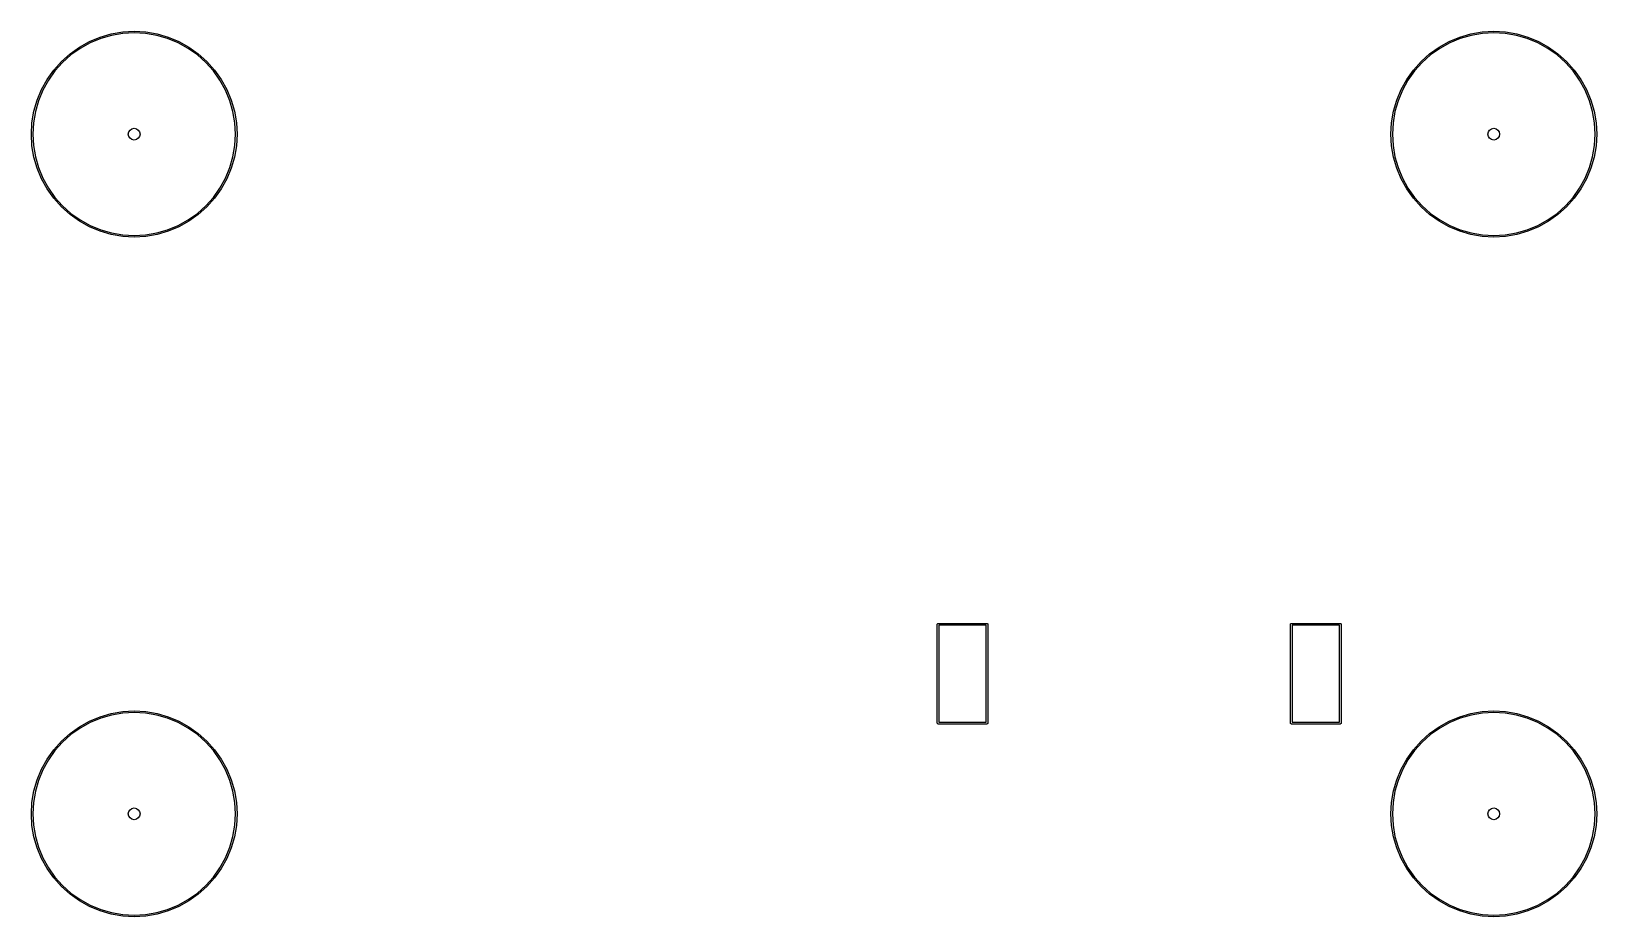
# Model space of a CAD drawing. Extents: x 4.43 to 6.28, y -4.85 to -3.81.
import ezdxf

# ---------------------------------------------------------------- set-up
doc = ezdxf.new("R2010")
doc.units = 0
doc.header["$MEASUREMENT"] = 0
doc.layers.add('BLACK', color=7, linetype='CONTINUOUS')

msp = doc.modelspace()

# ---------------------------------------------------------------- linework, layer by layer
at = {"layer": 'BLACK', "linetype": 'CONTINUOUS'}
for p, q in [((4.5151, -3.8164), (4.5282, -3.8127)), ((4.5282, -3.8127), (4.5416, -3.8104)), ((4.5418, -3.8122), (4.5286, -3.8144)), ((4.5416, -3.8104), (4.5551, -3.8096)), ((4.5551, -3.8114), (4.5418, -3.8122)), ((4.5551, -3.8096), (4.5687, -3.8104)), ((4.5685, -3.8122), (4.5551, -3.8114)), ((4.5817, -3.8144), (4.5685, -3.8122)), ((4.5687, -3.8104), (4.5821, -3.8127)), ((4.5821, -3.8127), (4.5951, -3.8164)), ((6.1151, -3.8164), (6.1282, -3.8127)), ((6.1282, -3.8127), (6.1416, -3.8104)), ((6.1418, -3.8122), (6.1286, -3.8144)), ((6.1416, -3.8104), (6.1551, -3.8096)), ((6.1551, -3.8114), (6.1418, -3.8122)), ((6.1551, -3.8096), (6.1687, -3.8104)), ((6.1685, -3.8122), (6.1551, -3.8114)), ((6.1817, -3.8144), (6.1685, -3.8122)), ((6.1687, -3.8104), (6.1821, -3.8127)), ((6.1821, -3.8127), (6.1951, -3.8164)), ((4.4796, -3.8361), (4.4907, -3.8282)), ((4.4917, -3.8297), (4.4807, -3.8375)), ((4.4907, -3.8282), (4.5026, -3.8216)), ((4.5034, -3.8232), (4.4917, -3.8297)), ((4.5026, -3.8216), (4.5151, -3.8164)), ((4.5157, -3.8181), (4.5034, -3.8232)), ((4.5286, -3.8144), (4.5157, -3.8181)), ((4.5945, -3.8181), (4.5817, -3.8144)), ((4.6069, -3.8232), (4.5945, -3.8181)), ((4.5951, -3.8164), (4.6076, -3.8216)), ((4.6186, -3.8297), (4.6069, -3.8232)), ((4.6076, -3.8216), (4.6195, -3.8282)), ((4.6295, -3.8375), (4.6186, -3.8297)), ((4.6195, -3.8282), (4.6306, -3.8361)), ((6.0796, -3.8361), (6.0907, -3.8282)), ((6.0917, -3.8297), (6.0807, -3.8375)), ((6.0907, -3.8282), (6.1026, -3.8216)), ((6.1034, -3.8232), (6.0917, -3.8297)), ((6.1026, -3.8216), (6.1151, -3.8164)), ((6.1157, -3.8181), (6.1034, -3.8232)), ((6.1286, -3.8144), (6.1157, -3.8181)), ((6.1945, -3.8181), (6.1817, -3.8144)), ((6.2069, -3.8232), (6.1945, -3.8181)), ((6.1951, -3.8164), (6.2076, -3.8216)), ((6.2186, -3.8297), (6.2069, -3.8232)), ((6.2076, -3.8216), (6.2195, -3.8282)), ((6.2295, -3.8375), (6.2186, -3.8297)), ((6.2195, -3.8282), (6.2306, -3.8361)), ((4.4605, -3.8552), (4.4695, -3.8451)), ((4.4708, -3.8464), (4.4619, -3.8563)), ((4.4695, -3.8451), (4.4796, -3.8361)), ((4.4807, -3.8375), (4.4708, -3.8464)), ((4.6395, -3.8464), (4.6295, -3.8375)), ((4.6306, -3.8361), (4.6407, -3.8451)), ((4.6484, -3.8563), (4.6395, -3.8464)), ((4.6407, -3.8451), (4.6498, -3.8552)), ((6.0605, -3.8552), (6.0695, -3.8451)), ((6.0708, -3.8464), (6.0619, -3.8563)), ((6.0695, -3.8451), (6.0796, -3.8361)), ((6.0807, -3.8375), (6.0708, -3.8464)), ((6.2395, -3.8464), (6.2295, -3.8375)), ((6.2306, -3.8361), (6.2407, -3.8451)), ((6.2484, -3.8563), (6.2395, -3.8464)), ((6.2407, -3.8451), (6.2498, -3.8552)), ((4.446, -3.8782), (4.4526, -3.8663)), ((4.4541, -3.8672), (4.4476, -3.879)), ((4.4526, -3.8663), (4.4605, -3.8552)), ((4.4619, -3.8563), (4.4541, -3.8672)), ((4.6561, -3.8672), (4.6484, -3.8563)), ((4.6498, -3.8552), (4.6576, -3.8663)), ((4.6626, -3.879), (4.6561, -3.8672)), ((4.6576, -3.8663), (4.6642, -3.8782)), ((6.046, -3.8782), (6.0526, -3.8663)), ((6.0541, -3.8672), (6.0476, -3.879)), ((6.0526, -3.8663), (6.0605, -3.8552)), ((6.0619, -3.8563), (6.0541, -3.8672)), ((6.2561, -3.8672), (6.2484, -3.8563)), ((6.2498, -3.8552), (6.2576, -3.8663)), ((6.2626, -3.879), (6.2561, -3.8672)), ((6.2576, -3.8663), (6.2642, -3.8782)), ((4.4408, -3.8907), (4.446, -3.8782)), ((4.4476, -3.879), (4.4425, -3.8913)), ((4.6677, -3.8913), (4.6626, -3.879)), ((4.6642, -3.8782), (4.6694, -3.8907)), ((6.0408, -3.8907), (6.046, -3.8782)), ((6.0476, -3.879), (6.0425, -3.8913)), ((6.2677, -3.8913), (6.2626, -3.879)), ((6.2642, -3.8782), (6.2694, -3.8907)), ((4.4348, -3.9172), (4.4371, -3.9038)), ((4.4388, -3.9042), (4.4366, -3.9174)), ((4.4371, -3.9038), (4.4408, -3.8907)), ((4.4425, -3.8913), (4.4388, -3.9042)), ((4.6714, -3.9042), (4.6677, -3.8913)), ((4.6694, -3.8907), (4.6731, -3.9038)), ((4.6737, -3.9174), (4.6714, -3.9042)), ((4.6731, -3.9038), (4.6754, -3.9172)), ((6.0348, -3.9172), (6.0371, -3.9038)), ((6.0388, -3.9042), (6.0366, -3.9174)), ((6.0371, -3.9038), (6.0408, -3.8907)), ((6.0425, -3.8913), (6.0388, -3.9042)), ((6.2714, -3.9042), (6.2677, -3.8913)), ((6.2694, -3.8907), (6.2731, -3.9038)), ((6.2737, -3.9174), (6.2714, -3.9042)), ((6.2731, -3.9038), (6.2754, -3.9172)), ((4.4341, -3.9307), (4.4348, -3.9172)), ((4.4366, -3.9174), (4.4358, -3.9307)), ((4.6744, -3.9307), (4.6737, -3.9174)), ((4.6754, -3.9172), (4.6762, -3.9307)), ((6.0341, -3.9307), (6.0348, -3.9172)), ((6.0366, -3.9174), (6.0358, -3.9307)), ((6.2744, -3.9307), (6.2737, -3.9174)), ((6.2754, -3.9172), (6.2762, -3.9307)), ((4.4348, -3.9443), (4.4341, -3.9307)), ((4.4358, -3.9307), (4.4366, -3.9441)), ((4.6737, -3.9441), (4.6744, -3.9307)), ((4.6762, -3.9307), (4.6754, -3.9443)), ((6.0348, -3.9443), (6.0341, -3.9307)), ((6.0358, -3.9307), (6.0366, -3.9441)), ((6.2737, -3.9441), (6.2744, -3.9307)), ((6.2762, -3.9307), (6.2754, -3.9443)), ((4.4371, -3.9576), (4.4348, -3.9443)), ((4.4366, -3.9441), (4.4388, -3.9573)), ((4.4408, -3.9707), (4.4371, -3.9576)), ((4.4388, -3.9573), (4.4425, -3.9701)), ((4.6677, -3.9701), (4.6714, -3.9573)), ((4.6731, -3.9576), (4.6694, -3.9707)), ((4.6714, -3.9573), (4.6737, -3.9441)), ((4.6754, -3.9443), (4.6731, -3.9576)), ((6.0371, -3.9576), (6.0348, -3.9443)), ((6.0366, -3.9441), (6.0388, -3.9573)), ((6.0408, -3.9707), (6.0371, -3.9576)), ((6.0388, -3.9573), (6.0425, -3.9701)), ((6.2677, -3.9701), (6.2714, -3.9573)), ((6.2731, -3.9576), (6.2694, -3.9707)), ((6.2714, -3.9573), (6.2737, -3.9441)), ((6.2754, -3.9443), (6.2731, -3.9576)), ((4.446, -3.9832), (4.4408, -3.9707)), ((4.4425, -3.9701), (4.4476, -3.9825)), ((4.6626, -3.9825), (4.6677, -3.9701)), ((4.6694, -3.9707), (4.6642, -3.9832)), ((6.046, -3.9832), (6.0408, -3.9707)), ((6.0425, -3.9701), (6.0476, -3.9825)), ((6.2626, -3.9825), (6.2677, -3.9701)), ((6.2694, -3.9707), (6.2642, -3.9832)), ((4.4526, -3.9951), (4.446, -3.9832)), ((4.4476, -3.9825), (4.4541, -3.9942)), ((4.4605, -4.0062), (4.4526, -3.9951)), ((4.4541, -3.9942), (4.4619, -4.0051)), ((4.6484, -4.0051), (4.6561, -3.9942)), ((4.6576, -3.9951), (4.6498, -4.0062)), ((4.6561, -3.9942), (4.6626, -3.9825)), ((4.6642, -3.9832), (4.6576, -3.9951)), ((6.0526, -3.9951), (6.046, -3.9832)), ((6.0476, -3.9825), (6.0541, -3.9942)), ((6.0605, -4.0062), (6.0526, -3.9951)), ((6.0541, -3.9942), (6.0619, -4.0051)), ((6.2484, -4.0051), (6.2561, -3.9942)), ((6.2576, -3.9951), (6.2498, -4.0062)), ((6.2561, -3.9942), (6.2626, -3.9825)), ((6.2642, -3.9832), (6.2576, -3.9951)), ((4.4695, -4.0163), (4.4605, -4.0062)), ((4.4619, -4.0051), (4.4708, -4.0151)), ((4.4708, -4.0151), (4.4807, -4.024)), ((4.6295, -4.024), (4.6395, -4.0151)), ((4.6395, -4.0151), (4.6484, -4.0051)), ((4.6498, -4.0062), (4.6407, -4.0163)), ((6.0695, -4.0163), (6.0605, -4.0062)), ((6.0619, -4.0051), (6.0708, -4.0151)), ((6.0708, -4.0151), (6.0807, -4.024)), ((6.2295, -4.024), (6.2395, -4.0151)), ((6.2395, -4.0151), (6.2484, -4.0051)), ((6.2498, -4.0062), (6.2407, -4.0163)), ((4.4796, -4.0254), (4.4695, -4.0163)), ((4.4907, -4.0332), (4.4796, -4.0254)), ((4.4807, -4.024), (4.4917, -4.0317)), ((4.5026, -4.0398), (4.4907, -4.0332)), ((4.4917, -4.0317), (4.5034, -4.0382)), ((4.6069, -4.0382), (4.6186, -4.0317)), ((4.6195, -4.0332), (4.6076, -4.0398)), ((4.6186, -4.0317), (4.6295, -4.024)), ((4.6306, -4.0254), (4.6195, -4.0332)), ((4.6407, -4.0163), (4.6306, -4.0254)), ((6.0796, -4.0254), (6.0695, -4.0163)), ((6.0907, -4.0332), (6.0796, -4.0254)), ((6.0807, -4.024), (6.0917, -4.0317)), ((6.1026, -4.0398), (6.0907, -4.0332)), ((6.0917, -4.0317), (6.1034, -4.0382)), ((6.2069, -4.0382), (6.2186, -4.0317)), ((6.2195, -4.0332), (6.2076, -4.0398)), ((6.2186, -4.0317), (6.2295, -4.024)), ((6.2306, -4.0254), (6.2195, -4.0332)), ((6.2407, -4.0163), (6.2306, -4.0254)), ((4.5151, -4.045), (4.5026, -4.0398)), ((4.5034, -4.0382), (4.5157, -4.0433)), ((4.5282, -4.0487), (4.5151, -4.045)), ((4.5157, -4.0433), (4.5286, -4.047)), ((4.5416, -4.051), (4.5282, -4.0487)), ((4.5286, -4.047), (4.5418, -4.0492)), ((4.5551, -4.0518), (4.5416, -4.051)), ((4.5418, -4.0492), (4.5551, -4.05)), ((4.5551, -4.05), (4.5685, -4.0492)), ((4.5687, -4.051), (4.5551, -4.0518)), ((4.5685, -4.0492), (4.5817, -4.047)), ((4.5821, -4.0487), (4.5687, -4.051)), ((4.5817, -4.047), (4.5945, -4.0433)), ((4.5951, -4.045), (4.5821, -4.0487)), ((4.5945, -4.0433), (4.6069, -4.0382)), ((4.6076, -4.0398), (4.5951, -4.045)), ((6.1151, -4.045), (6.1026, -4.0398)), ((6.1034, -4.0382), (6.1157, -4.0433)), ((6.1282, -4.0487), (6.1151, -4.045)), ((6.1157, -4.0433), (6.1286, -4.047)), ((6.1416, -4.051), (6.1282, -4.0487)), ((6.1286, -4.047), (6.1418, -4.0492)), ((6.1551, -4.0518), (6.1416, -4.051)), ((6.1418, -4.0492), (6.1551, -4.05)), ((6.1551, -4.05), (6.1685, -4.0492)), ((6.1687, -4.051), (6.1551, -4.0518)), ((6.1685, -4.0492), (6.1817, -4.047)), ((6.1821, -4.0487), (6.1687, -4.051)), ((6.1817, -4.047), (6.1945, -4.0433)), ((6.1951, -4.045), (6.1821, -4.0487)), ((6.1945, -4.0433), (6.2069, -4.0382)), ((6.2076, -4.0398), (6.1951, -4.045)), ((5.5002, -4.5075), (5.5003, -4.5071)), ((5.5002, -4.624), (5.5002, -4.5075)), ((5.5003, -4.5071), (5.5008, -4.5066)), ((5.5008, -4.5066), (5.5012, -4.5065)), ((5.5012, -4.5065), (5.5587, -4.5065)), ((5.5022, -4.5085), (5.5022, -4.623)), ((5.5577, -4.5085), (5.5022, -4.5085)), ((5.5577, -4.623), (5.5577, -4.5085)), ((5.5587, -4.5065), (5.559, -4.5066)), ((5.559, -4.5066), (5.5596, -4.5071)), ((5.5596, -4.5071), (5.5596, -4.5075)), ((5.5596, -4.5075), (5.5596, -4.624)), ((5.9159, -4.5075), (5.916, -4.5071)), ((5.9159, -4.624), (5.9159, -4.5075)), ((5.916, -4.5071), (5.9166, -4.5066)), ((5.9166, -4.5066), (5.9169, -4.5065)), ((5.9169, -4.5065), (5.9744, -4.5065)), ((5.9179, -4.5085), (5.9179, -4.623)), ((5.9734, -4.5085), (5.9179, -4.5085)), ((5.9734, -4.623), (5.9734, -4.5085)), ((5.9744, -4.5065), (5.9748, -4.5066)), ((5.9748, -4.5066), (5.9753, -4.5071)), ((5.9753, -4.5071), (5.9754, -4.5075)), ((5.9754, -4.5075), (5.9754, -4.624)), ((4.4907, -4.6282), (4.5026, -4.6216)), ((4.5034, -4.6232), (4.4917, -4.6297)), ((4.5026, -4.6216), (4.5151, -4.6164)), ((4.5157, -4.6181), (4.5034, -4.6232)), ((4.5151, -4.6164), (4.5282, -4.6127)), ((4.5286, -4.6144), (4.5157, -4.6181)), ((4.5282, -4.6127), (4.5416, -4.6104)), ((4.5418, -4.6122), (4.5286, -4.6144)), ((4.5416, -4.6104), (4.5551, -4.6096)), ((4.5551, -4.6114), (4.5418, -4.6122)), ((4.5551, -4.6096), (4.5687, -4.6104)), ((4.5685, -4.6122), (4.5551, -4.6114)), ((4.5817, -4.6144), (4.5685, -4.6122)), ((4.5687, -4.6104), (4.5821, -4.6127)), ((4.5945, -4.6181), (4.5817, -4.6144)), ((4.5821, -4.6127), (4.5951, -4.6164)), ((4.6069, -4.6232), (4.5945, -4.6181)), ((4.5951, -4.6164), (4.6076, -4.6216)), ((4.6186, -4.6297), (4.6069, -4.6232)), ((4.6076, -4.6216), (4.6195, -4.6282)), ((5.5022, -4.623), (5.5577, -4.623)), ((5.9179, -4.623), (5.9734, -4.623)), ((6.0907, -4.6282), (6.1026, -4.6216)), ((6.1034, -4.6232), (6.0917, -4.6297)), ((6.1026, -4.6216), (6.1151, -4.6164)), ((6.1157, -4.6181), (6.1034, -4.6232)), ((6.1151, -4.6164), (6.1282, -4.6127)), ((6.1286, -4.6144), (6.1157, -4.6181)), ((6.1282, -4.6127), (6.1416, -4.6104)), ((6.1418, -4.6122), (6.1286, -4.6144)), ((6.1416, -4.6104), (6.1551, -4.6096)), ((6.1551, -4.6114), (6.1418, -4.6122)), ((6.1551, -4.6096), (6.1687, -4.6104)), ((6.1685, -4.6122), (6.1551, -4.6114)), ((6.1817, -4.6144), (6.1685, -4.6122)), ((6.1687, -4.6104), (6.1821, -4.6127)), ((6.1945, -4.6181), (6.1817, -4.6144)), ((6.1821, -4.6127), (6.1951, -4.6164)), ((6.2069, -4.6232), (6.1945, -4.6181)), ((6.1951, -4.6164), (6.2076, -4.6216)), ((6.2186, -4.6297), (6.2069, -4.6232)), ((6.2076, -4.6216), (6.2195, -4.6282)), ((4.4695, -4.6451), (4.4796, -4.6361)), ((4.4807, -4.6375), (4.4708, -4.6464)), ((4.4796, -4.6361), (4.4907, -4.6282)), ((4.4917, -4.6297), (4.4807, -4.6375)), ((4.6295, -4.6375), (4.6186, -4.6297)), ((4.6195, -4.6282), (4.6306, -4.6361)), ((4.6395, -4.6464), (4.6295, -4.6375)), ((4.6306, -4.6361), (4.6407, -4.6451)), ((5.5003, -4.6244), (5.5002, -4.624)), ((5.5008, -4.6249), (5.5003, -4.6244)), ((5.5012, -4.625), (5.5008, -4.6249)), ((5.5587, -4.625), (5.5012, -4.625)), ((5.559, -4.6249), (5.5587, -4.625)), ((5.5596, -4.6244), (5.559, -4.6249)), ((5.5596, -4.624), (5.5596, -4.6244)), ((5.916, -4.6244), (5.9159, -4.624)), ((5.9166, -4.6249), (5.916, -4.6244)), ((5.9169, -4.625), (5.9166, -4.6249)), ((5.9744, -4.625), (5.9169, -4.625)), ((5.9748, -4.6249), (5.9744, -4.625)), ((5.9753, -4.6244), (5.9748, -4.6249)), ((5.9754, -4.624), (5.9753, -4.6244)), ((6.0695, -4.6451), (6.0796, -4.6361)), ((6.0807, -4.6375), (6.0708, -4.6464)), ((6.0796, -4.6361), (6.0907, -4.6282)), ((6.0917, -4.6297), (6.0807, -4.6375)), ((6.2295, -4.6375), (6.2186, -4.6297)), ((6.2195, -4.6282), (6.2306, -4.6361)), ((6.2395, -4.6464), (6.2295, -4.6375)), ((6.2306, -4.6361), (6.2407, -4.6451)), ((4.4526, -4.6663), (4.4605, -4.6552)), ((4.4619, -4.6563), (4.4541, -4.6672)), ((4.4605, -4.6552), (4.4695, -4.6451)), ((4.4708, -4.6464), (4.4619, -4.6563)), ((4.6484, -4.6563), (4.6395, -4.6464)), ((4.6407, -4.6451), (4.6498, -4.6552)), ((4.6561, -4.6672), (4.6484, -4.6563)), ((4.6498, -4.6552), (4.6576, -4.6663)), ((6.0526, -4.6663), (6.0605, -4.6552)), ((6.0619, -4.6563), (6.0541, -4.6672)), ((6.0605, -4.6552), (6.0695, -4.6451)), ((6.0708, -4.6464), (6.0619, -4.6563)), ((6.2484, -4.6563), (6.2395, -4.6464)), ((6.2407, -4.6451), (6.2498, -4.6552)), ((6.2561, -4.6672), (6.2484, -4.6563)), ((6.2498, -4.6552), (6.2576, -4.6663)), ((4.4408, -4.6907), (4.446, -4.6782)), ((4.4476, -4.679), (4.4425, -4.6913)), ((4.446, -4.6782), (4.4526, -4.6663)), ((4.4541, -4.6672), (4.4476, -4.679)), ((4.6626, -4.679), (4.6561, -4.6672)), ((4.6576, -4.6663), (4.6642, -4.6782)), ((4.6677, -4.6913), (4.6626, -4.679)), ((4.6642, -4.6782), (4.6694, -4.6907)), ((6.0408, -4.6907), (6.046, -4.6782)), ((6.0476, -4.679), (6.0425, -4.6913)), ((6.046, -4.6782), (6.0526, -4.6663)), ((6.0541, -4.6672), (6.0476, -4.679)), ((6.2626, -4.679), (6.2561, -4.6672)), ((6.2576, -4.6663), (6.2642, -4.6782)), ((6.2677, -4.6913), (6.2626, -4.679)), ((6.2642, -4.6782), (6.2694, -4.6907)), ((4.4371, -4.7038), (4.4408, -4.6907)), ((4.4425, -4.6913), (4.4388, -4.7042)), ((4.6714, -4.7042), (4.6677, -4.6913)), ((4.6694, -4.6907), (4.6731, -4.7038)), ((6.0371, -4.7038), (6.0408, -4.6907)), ((6.0425, -4.6913), (6.0388, -4.7042)), ((6.2714, -4.7042), (6.2677, -4.6913)), ((6.2694, -4.6907), (6.2731, -4.7038)), ((4.4348, -4.7172), (4.4371, -4.7038)), ((4.4388, -4.7042), (4.4366, -4.7174)), ((4.6737, -4.7174), (4.6714, -4.7042)), ((4.6731, -4.7038), (4.6754, -4.7172)), ((6.0348, -4.7172), (6.0371, -4.7038)), ((6.0388, -4.7042), (6.0366, -4.7174)), ((6.2737, -4.7174), (6.2714, -4.7042)), ((6.2731, -4.7038), (6.2754, -4.7172)), ((4.4341, -4.7307), (4.4348, -4.7172)), ((4.4348, -4.7443), (4.4341, -4.7307)), ((4.4366, -4.7174), (4.4358, -4.7307)), ((4.4358, -4.7307), (4.4366, -4.7441)), ((4.6744, -4.7307), (4.6737, -4.7174)), ((4.6737, -4.7441), (4.6744, -4.7307)), ((4.6754, -4.7172), (4.6762, -4.7307)), ((4.6762, -4.7307), (4.6754, -4.7443)), ((6.0341, -4.7307), (6.0348, -4.7172)), ((6.0348, -4.7443), (6.0341, -4.7307)), ((6.0366, -4.7174), (6.0358, -4.7307)), ((6.0358, -4.7307), (6.0366, -4.7441)), ((6.2744, -4.7307), (6.2737, -4.7174)), ((6.2737, -4.7441), (6.2744, -4.7307)), ((6.2754, -4.7172), (6.2762, -4.7307)), ((6.2762, -4.7307), (6.2754, -4.7443)), ((4.4371, -4.7576), (4.4348, -4.7443)), ((4.4366, -4.7441), (4.4388, -4.7573)), ((4.6714, -4.7573), (4.6737, -4.7441)), ((4.6754, -4.7443), (4.6731, -4.7576)), ((6.0371, -4.7576), (6.0348, -4.7443)), ((6.0366, -4.7441), (6.0388, -4.7573)), ((6.2714, -4.7573), (6.2737, -4.7441)), ((6.2754, -4.7443), (6.2731, -4.7576)), ((4.4408, -4.7707), (4.4371, -4.7576)), ((4.4388, -4.7573), (4.4425, -4.7701)), ((4.446, -4.7832), (4.4408, -4.7707)), ((4.4425, -4.7701), (4.4476, -4.7825)), ((4.6626, -4.7825), (4.6677, -4.7701)), ((4.6694, -4.7707), (4.6642, -4.7832)), ((4.6677, -4.7701), (4.6714, -4.7573)), ((4.6731, -4.7576), (4.6694, -4.7707)), ((6.0408, -4.7707), (6.0371, -4.7576)), ((6.0388, -4.7573), (6.0425, -4.7701)), ((6.046, -4.7832), (6.0408, -4.7707)), ((6.0425, -4.7701), (6.0476, -4.7825)), ((6.2626, -4.7825), (6.2677, -4.7701)), ((6.2694, -4.7707), (6.2642, -4.7832)), ((6.2677, -4.7701), (6.2714, -4.7573)), ((6.2731, -4.7576), (6.2694, -4.7707)), ((4.4526, -4.7951), (4.446, -4.7832)), ((4.4476, -4.7825), (4.4541, -4.7942)), ((4.6561, -4.7942), (4.6626, -4.7825)), ((4.6642, -4.7832), (4.6576, -4.7951)), ((6.0526, -4.7951), (6.046, -4.7832)), ((6.0476, -4.7825), (6.0541, -4.7942)), ((6.2561, -4.7942), (6.2626, -4.7825)), ((6.2642, -4.7832), (6.2576, -4.7951)), ((4.4605, -4.8062), (4.4526, -4.7951)), ((4.4541, -4.7942), (4.4619, -4.8051)), ((4.4695, -4.8163), (4.4605, -4.8062)), ((4.4619, -4.8051), (4.4708, -4.8151)), ((4.6395, -4.8151), (4.6484, -4.8051)), ((4.6498, -4.8062), (4.6407, -4.8163)), ((4.6484, -4.8051), (4.6561, -4.7942)), ((4.6576, -4.7951), (4.6498, -4.8062)), ((6.0605, -4.8062), (6.0526, -4.7951)), ((6.0541, -4.7942), (6.0619, -4.8051)), ((6.0695, -4.8163), (6.0605, -4.8062)), ((6.0619, -4.8051), (6.0708, -4.8151)), ((6.2395, -4.8151), (6.2484, -4.8051)), ((6.2498, -4.8062), (6.2407, -4.8163)), ((6.2484, -4.8051), (6.2561, -4.7942)), ((6.2576, -4.7951), (6.2498, -4.8062)), ((4.4796, -4.8254), (4.4695, -4.8163)), ((4.4708, -4.8151), (4.4807, -4.824)), ((4.4907, -4.8332), (4.4796, -4.8254)), ((4.4807, -4.824), (4.4917, -4.8317)), ((4.6186, -4.8317), (4.6295, -4.824)), ((4.6306, -4.8254), (4.6195, -4.8332)), ((4.6295, -4.824), (4.6395, -4.8151)), ((4.6407, -4.8163), (4.6306, -4.8254)), ((6.0796, -4.8254), (6.0695, -4.8163)), ((6.0708, -4.8151), (6.0807, -4.824)), ((6.0907, -4.8332), (6.0796, -4.8254)), ((6.0807, -4.824), (6.0917, -4.8317)), ((6.2186, -4.8317), (6.2295, -4.824)), ((6.2306, -4.8254), (6.2195, -4.8332)), ((6.2295, -4.824), (6.2395, -4.8151)), ((6.2407, -4.8163), (6.2306, -4.8254)), ((4.5026, -4.8398), (4.4907, -4.8332)), ((4.4917, -4.8317), (4.5034, -4.8382)), ((4.5151, -4.845), (4.5026, -4.8398)), ((4.5034, -4.8382), (4.5157, -4.8433)), ((4.5157, -4.8433), (4.5286, -4.847)), ((4.5817, -4.847), (4.5945, -4.8433)), ((4.5945, -4.8433), (4.6069, -4.8382)), ((4.6076, -4.8398), (4.5951, -4.845)), ((4.6069, -4.8382), (4.6186, -4.8317)), ((4.6195, -4.8332), (4.6076, -4.8398)), ((6.1026, -4.8398), (6.0907, -4.8332)), ((6.0917, -4.8317), (6.1034, -4.8382)), ((6.1151, -4.845), (6.1026, -4.8398)), ((6.1034, -4.8382), (6.1157, -4.8433)), ((6.1157, -4.8433), (6.1286, -4.847)), ((6.1817, -4.847), (6.1945, -4.8433)), ((6.1945, -4.8433), (6.2069, -4.8382)), ((6.2076, -4.8398), (6.1951, -4.845)), ((6.2069, -4.8382), (6.2186, -4.8317)), ((6.2195, -4.8332), (6.2076, -4.8398)), ((4.5282, -4.8487), (4.5151, -4.845)), ((4.5416, -4.851), (4.5282, -4.8487)), ((4.5286, -4.847), (4.5418, -4.8492)), ((4.5551, -4.8518), (4.5416, -4.851)), ((4.5418, -4.8492), (4.5551, -4.85)), ((4.5551, -4.85), (4.5685, -4.8492)), ((4.5687, -4.851), (4.5551, -4.8518)), ((4.5685, -4.8492), (4.5817, -4.847)), ((4.5821, -4.8487), (4.5687, -4.851)), ((4.5951, -4.845), (4.5821, -4.8487)), ((6.1282, -4.8487), (6.1151, -4.845)), ((6.1416, -4.851), (6.1282, -4.8487)), ((6.1286, -4.847), (6.1418, -4.8492)), ((6.1551, -4.8518), (6.1416, -4.851)), ((6.1418, -4.8492), (6.1551, -4.85)), ((6.1551, -4.85), (6.1685, -4.8492)), ((6.1687, -4.851), (6.1551, -4.8518)), ((6.1685, -4.8492), (6.1817, -4.847)), ((6.1821, -4.8487), (6.1687, -4.851)), ((6.1951, -4.845), (6.1821, -4.8487))]:
    msp.add_line(p, q, dxfattribs=at)
at = {"layer": 'BLACK'}
for centre in [(4.5551, -3.9307), (6.1551, -3.9307), (4.5551, -4.7307), (6.1551, -4.7307)]:
    msp.add_circle(centre, 0.00689, dxfattribs=at)

doc.saveas('drawing.dxf')
